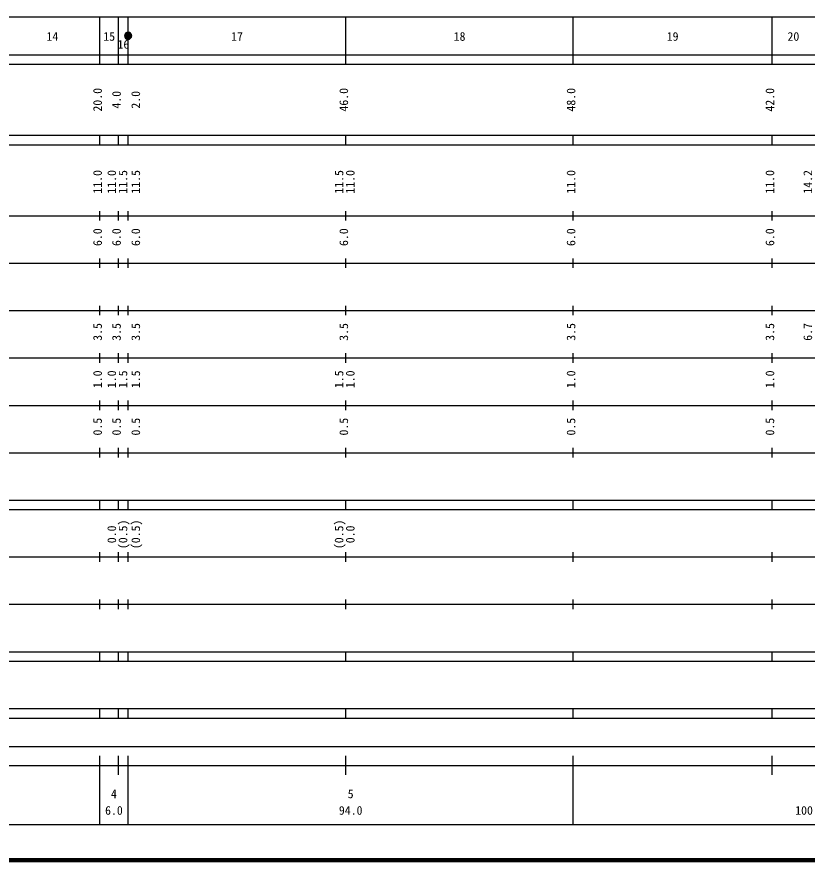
# Model space of a CAD drawing. Units: millimetres on the paper, enlarged 1000 times. Extents: x 40000 to 680000, y 20000 to 380000.
# Drawn here: x 250498 to 417406, y 20000 to 198000 of the extents above; entities that cross this region are included whole.
import ezdxf
from ezdxf.enums import TextEntityAlignment as Align

# ---------------------------------------------------------------- set-up
doc = ezdxf.new("R2010")
doc.units = ezdxf.units.MM
doc.header["$LTSCALE"] = 1000
doc.layers.add('M-TTL', color=2, linetype='Continuous', lineweight=140)
doc.layers.add('M-TTL-BAND', color=7, linetype='Continuous', lineweight=25)
doc.styles.add('ＭＳ ゴシック', font='')
doc.styles.get('ＭＳ ゴシック').set_extended_font_data('MS Gothic')

msp = doc.modelspace()

# ---------------------------------------------------------------- hatches: boundary and pattern name
at = {"layer": 'M-TTL-BAND'}
msp.add_hatch(color=256, dxfattribs=at).paths.add_polyline_path([(274750, 194000, 1), (273250, 194000, 1)])

# ---------------------------------------------------------------- linework, layer by layer
at = {"layer": 'M-TTL'}
msp.add_line((40000, 20000), (680000, 20000), dxfattribs=at)
at = {"layer": 'M-TTL-BAND'}
for p, q in [((68000, 198000), (579000, 198000)), ((268000, 188000), (268000, 198000)), ((272000, 188000), (272000, 198000)), ((274000, 188000), (274000, 198000)), ((320000, 188000), (320000, 198000)), ((368000, 188000), (368000, 198000)), ((410000, 188000), (410000, 198000)), ((40000, 190000), (579000, 190000)), ((40000, 188000), (579000, 188000)), ((40000, 173000), (579000, 173000)), ((268000, 171000), (268000, 173000)), ((272000, 171000), (272000, 173000)), ((274000, 171000), (274000, 173000)), ((320000, 171000), (320000, 173000)), ((368000, 171000), (368000, 173000)), ((410000, 171000), (410000, 173000)), ((40000, 171000), (579000, 171000)), ((268000, 155000), (268000, 157000)), ((272000, 155000), (272000, 157000)), ((274000, 155000), (274000, 157000)), ((320000, 155000), (320000, 157000)), ((368000, 155000), (368000, 157000)), ((410000, 155000), (410000, 157000)), ((40000, 156000), (579000, 156000)), ((46000, 146000), (579000, 146000)), ((268000, 145000), (268000, 147000)), ((272000, 145000), (272000, 147000)), ((274000, 145000), (274000, 147000)), ((320000, 145000), (320000, 147000)), ((368000, 145000), (368000, 147000)), ((410000, 145000), (410000, 147000)), ((52000, 136000), (579000, 136000)), ((268000, 135000), (268000, 137000)), ((272000, 135000), (272000, 137000)), ((274000, 135000), (274000, 137000)), ((320000, 135000), (320000, 137000)), ((368000, 135000), (368000, 137000)), ((410000, 135000), (410000, 137000)), ((268000, 125000), (268000, 127000)), ((272000, 125000), (272000, 127000)), ((274000, 125000), (274000, 127000)), ((320000, 125000), (320000, 127000)), ((368000, 125000), (368000, 127000)), ((410000, 125000), (410000, 127000)), ((46000, 126000), (579000, 126000)), ((52000, 116000), (579000, 116000)), ((268000, 115000), (268000, 117000)), ((272000, 115000), (272000, 117000)), ((274000, 115000), (274000, 117000)), ((320000, 115000), (320000, 117000)), ((368000, 115000), (368000, 117000)), ((410000, 115000), (410000, 117000)), ((268000, 105000), (268000, 107000)), ((272000, 105000), (272000, 107000)), ((274000, 105000), (274000, 107000)), ((320000, 105000), (320000, 107000)), ((368000, 105000), (368000, 107000)), ((410000, 105000), (410000, 107000)), ((46000, 106000), (579000, 106000)), ((40000, 96000), (579000, 96000)), ((268000, 94000), (268000, 96000)), ((272000, 94000), (272000, 96000)), ((274000, 94000), (274000, 96000)), ((320000, 94000), (320000, 96000)), ((368000, 94000), (368000, 96000)), ((410000, 94000), (410000, 96000)), ((40000, 94000), (579000, 94000)), ((49000, 84000), (579000, 84000)), ((268000, 83000), (268000, 85000)), ((272000, 83000), (272000, 85000)), ((274000, 83000), (274000, 85000)), ((320000, 83000), (320000, 85000)), ((368000, 83000), (368000, 85000)), ((410000, 83000), (410000, 85000)), ((268000, 73000), (268000, 75000)), ((272000, 73000), (272000, 75000)), ((274000, 73000), (274000, 75000)), ((320000, 73000), (320000, 75000)), ((368000, 73000), (368000, 75000)), ((410000, 73000), (410000, 75000)), ((40000, 74000), (579000, 74000)), ((40000, 64000), (579000, 64000)), ((268000, 62000), (268000, 64000)), ((272000, 62000), (272000, 64000)), ((274000, 62000), (274000, 64000)), ((320000, 62000), (320000, 64000)), ((368000, 62000), (368000, 64000)), ((410000, 62000), (410000, 64000)), ((40000, 62000), (579000, 62000)), ((40000, 52000), (579000, 52000)), ((268000, 50000), (268000, 52000)), ((272000, 50000), (272000, 52000)), ((274000, 50000), (274000, 52000)), ((320000, 50000), (320000, 52000)), ((368000, 50000), (368000, 52000)), ((410000, 50000), (410000, 52000)), ((40000, 50000), (579000, 50000)), ((71000, 44000), (559000, 44000)), ((268000, 27500), (268000, 42000)), ((272000, 38000), (272000, 42000)), ((274000, 27500), (274000, 42000)), ((320000, 38000), (320000, 42000)), ((368000, 27500), (368000, 42000)), ((410000, 38000), (410000, 42000)), ((40000, 40000), (579000, 40000)), ((68000, 27500), (579000, 27500))]:
    msp.add_line(p, q, dxfattribs=at)
msp.add_lwpolyline([(274750, 194000, 1), (273250, 194000, 1)], format="xyb", close=True, dxfattribs=at)

# ---------------------------------------------------------------- texts
at = {"layer": 'M-TTL-BAND', "style": 'ＭＳ ゴシック'}
for s, p in [('14', (258000, 192405)), ('15', (270000, 192405)), ('17', (297000, 192405)), ('18', (344000, 192405)), ('19', (389000, 192405)), ('20', (414500, 192405)), ('16', (273000, 190737)), ('4', (271000, 32523)), ('5', (321000, 32523)), ('6.0', (271000, 29033)), ('94.0', (321000, 29033)), ('100.0', (418000, 29033))]:
    msp.add_text(s, height=1833, dxfattribs=at).set_placement(p, align=Align.BOTTOM_CENTER)
for s, p in [('20.0', (269000, 180500)), ('4.0', (273000, 180500)), ('2.0', (277066, 180500)), ('46.0', (321000, 180500)), ('48.0', (369000, 180500)), ('42.0', (411000, 180500)), ('14.2', (419000, 163174)), ('11.0', (269000, 163174)), ('11.0', (272000, 163174)), ('11.5', (274370, 163174)), ('11.5', (277066, 163174)), ('11.5', (320000, 163174)), ('11.0', (322370, 163174)), ('11.0', (369000, 163174)), ('11.0', (411000, 163174)), ('6.0', (269000, 151500)), ('6.0', (273000, 151500)), ('6.0', (277066, 151500)), ('6.0', (321000, 151500)), ('6.0', (369000, 151500)), ('6.0', (411000, 151500)), ('3.5', (269000, 131500)), ('3.5', (273000, 131500)), ('3.5', (277066, 131500)), ('3.5', (321000, 131500)), ('3.5', (369000, 131500)), ('3.5', (411000, 131500)), ('6.7', (419000, 131500)), ('1.0', (269000, 121500)), ('1.0', (272000, 121500)), ('1.5', (274370, 121500)), ('1.5', (277066, 121500)), ('1.5', (320000, 121500)), ('1.0', (322370, 121500)), ('1.0', (369000, 121500)), ('1.0', (411000, 121500)), ('0.5', (269000, 111500)), ('0.5', (273000, 111500)), ('0.5', (277066, 111500)), ('0.5', (321000, 111500)), ('0.5', (369000, 111500)), ('0.5', (411000, 111500)), ('(0.5)', (274370, 88764)), ('(0.5)', (277066, 88764)), ('(0.5)', (320000, 88764)), ('0.0', (272000, 88764)), ('0.0', (322370, 88764))]:
    msp.add_text(s, height=1833, rotation=90, dxfattribs=at).set_placement(p, align=Align.BOTTOM_CENTER)

doc.saveas('drawing.dxf')
